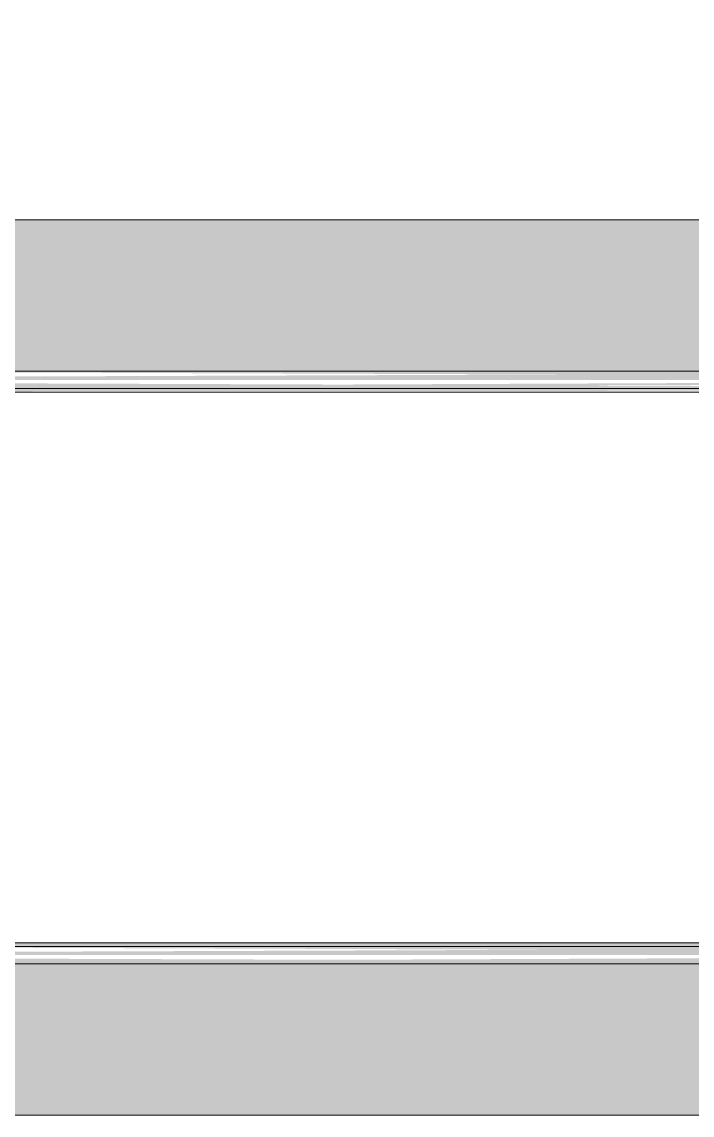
# Model space of a CAD drawing. Header units: metres. Extents: x 149 to 429, y -3 to 162.
# Drawn here: x 348.61 to 349.583, y 107.214 to 108.802 of the extents above; entities that cross this region are included whole.
import ezdxf

# ---------------------------------------------------------------- set-up
doc = ezdxf.new("R2010")
doc.units = ezdxf.units.M
doc.layers.add('1053_ARQ_BASE_MATADOURO_2_dwg', color=7, linetype='Continuous', lineweight=5, true_color=0x767676)
for name, color, linetype, lineweight in [('A-PISO', 7, 'Continuous', 5), ('A-WALL', 7, 'Continuous', 9), ('P-PIPE', 7, 'Continuous', 5)]:
    doc.layers.add(name, color=color, linetype=linetype, lineweight=lineweight)

# ---------------------------------------------------------------- blocks, each defined once
blk = doc.blocks.new('1053_ARQ_BASE_MATADOURO_2_dwg-3637054-TÉRREO 1_20 - Dependente 2')
at = {"layer": 'A-PISO', "color": 253, "true_color": 0xaaaaaa, "flags": 128}
for points in [[(159.5394, 75.0782), (159.5394, 75.3282), (139.8841, 75.3282), (139.8311, 75.3282), (139.3239, 75.6158)], [(139.8841, 75.3282), (139.8841, 75.0782), (159.5394, 75.0782), (159.5394, 74.2782)], [(139.3239, 74.0282), (139.8841, 74.0282), (159.5394, 74.0282), (159.5394, 74.2782), (139.8841, 74.2782), (139.3239, 74.2782)]]:
    blk.add_lwpolyline(points, dxfattribs=at)

msp = doc.modelspace()

# ---------------------------------------------------------------- hatches: boundary and pattern name
at = {"layer": 'A-WALL', "true_color": 0xffd4aa, "transparency": 33554483}
h = msp.add_hatch(color=41, dxfattribs=at)
h.paths.add_polyline_path([(346.2892, 108.2642), (365.9444, 108.2756), (365.9444, 108.5142), (346.2892, 108.5142)])
h.paths.add_polyline_path([(365.9086, 108.2651), (365.8947, 108.2881), (365.915, 108.2907), (365.9085, 108.2694)])
h.paths.add_polyline_path([(365.712, 108.2694), (355.9064, 108.2786), (355.9071, 108.2944), (365.885, 108.2851), (365.8799, 108.2694)])
h.paths.add_polyline_path([(351.4165, 108.2694), (350.7206, 108.2786), (350.7206, 108.2944), (353.2546, 108.2851), (353.2546, 108.2694), (352.0552, 108.2694)])
h.paths.add_polyline_path([(347.5846, 108.2694), (346.767, 108.2786), (346.767, 108.2944), (348.0546, 108.2851), (348.0546, 108.2694)])
h.paths.add_polyline_path([(350.6546, 108.2694), (348.1206, 108.2786), (348.1206, 108.2944), (350.6546, 108.2851), (350.6546, 108.2698)])
h.paths.add_polyline_path([(353.3206, 108.2694), (353.3206, 108.2944), (355.8681, 108.2851), (355.8681, 108.2694), (353.3325, 108.2694)])
h = msp.add_hatch(color=41, dxfattribs=at)
h.paths.add_polyline_path([(346.2892, 107.2142), (365.9444, 107.2142), (365.9444, 107.4642), (346.2892, 107.4642)])
h.paths.add_polyline_path([(365.9085, 107.4297), (365.8947, 107.4527), (365.9149, 107.4553), (365.9084, 107.434)])
h.paths.add_polyline_path([(355.8681, 107.434), (353.3206, 107.4432), (353.3206, 107.459), (355.8681, 107.4497), (355.8681, 107.4344)])
h.paths.add_polyline_path([(361.0546, 107.434), (355.9064, 107.4432), (355.9071, 107.459), (365.885, 107.4497), (365.885, 107.434), (361.1206, 107.434)])
h.paths.add_polyline_path([(352.6938, 107.434), (350.7206, 107.4432), (350.7206, 107.459), (353.2546, 107.4497), (353.2546, 107.434)])
h.paths.add_polyline_path([(350.6546, 107.434), (348.1206, 107.4432), (348.1206, 107.459), (350.6546, 107.4497), (350.6546, 107.4344)])
h.paths.add_polyline_path([(346.9459, 107.434), (346.767, 107.4432), (346.767, 107.459), (348.0546, 107.4497), (348.0546, 107.434), (347.5846, 107.434)])
at = {"layer": 'P-PIPE', "true_color": 0xc0c0c0}
for points in [[(350.6546, 108.2819), (350.6546, 108.2944), (348.1206, 108.2851), (348.1206, 108.2819), (350.1392, 108.2819)], [(348.1206, 108.2694), (350.6546, 108.2786), (350.6546, 108.2819), (348.1206, 108.2711), (348.1206, 108.2698)], [(350.1392, 107.4465), (350.6546, 107.4573), (350.6546, 107.459), (348.1206, 107.4497), (348.1206, 107.4465), (349.5005, 107.4465)], [(349.5005, 107.434), (350.6546, 107.4432), (350.6546, 107.4465), (348.1206, 107.4357), (348.1206, 107.434), (348.2232, 107.434)]]:
    msp.add_hatch(color=9, dxfattribs=at).paths.add_polyline_path(points)

# ---------------------------------------------------------------- linework, layer by layer
at = {"layer": 'A-WALL', "color": 253, "true_color": 0xaaaaaa}
for p, q in [((365.9444, 108.5142), (346.2892, 108.5142)), ((346.2892, 108.2642), (365.9444, 108.2642)), ((365.9444, 107.4642), (346.2892, 107.4642)), ((346.2892, 107.2142), (365.9444, 107.2142))]:
    msp.add_line(p, q, dxfattribs=at)
at = {"layer": 'P-PIPE'}
for p, q in [((350.6546, 108.2944), (348.1206, 108.2944)), ((348.1206, 108.2694), (350.6546, 108.2694)), ((350.6546, 107.459), (348.1206, 107.459)), ((348.1206, 107.434), (350.6546, 107.434))]:
    msp.add_line(p, q, dxfattribs=at)

# ---------------------------------------------------------------- block references
at = {"layer": '1053_ARQ_BASE_MATADOURO_2_dwg', "color": 253, "true_color": 0xaaaaaa}
msp.add_blockref('1053_ARQ_BASE_MATADOURO_2_dwg-3637054-TÉRREO 1_20 - Dependente 2', (206.405, 33.186), dxfattribs=at)

doc.saveas('drawing.dxf')
